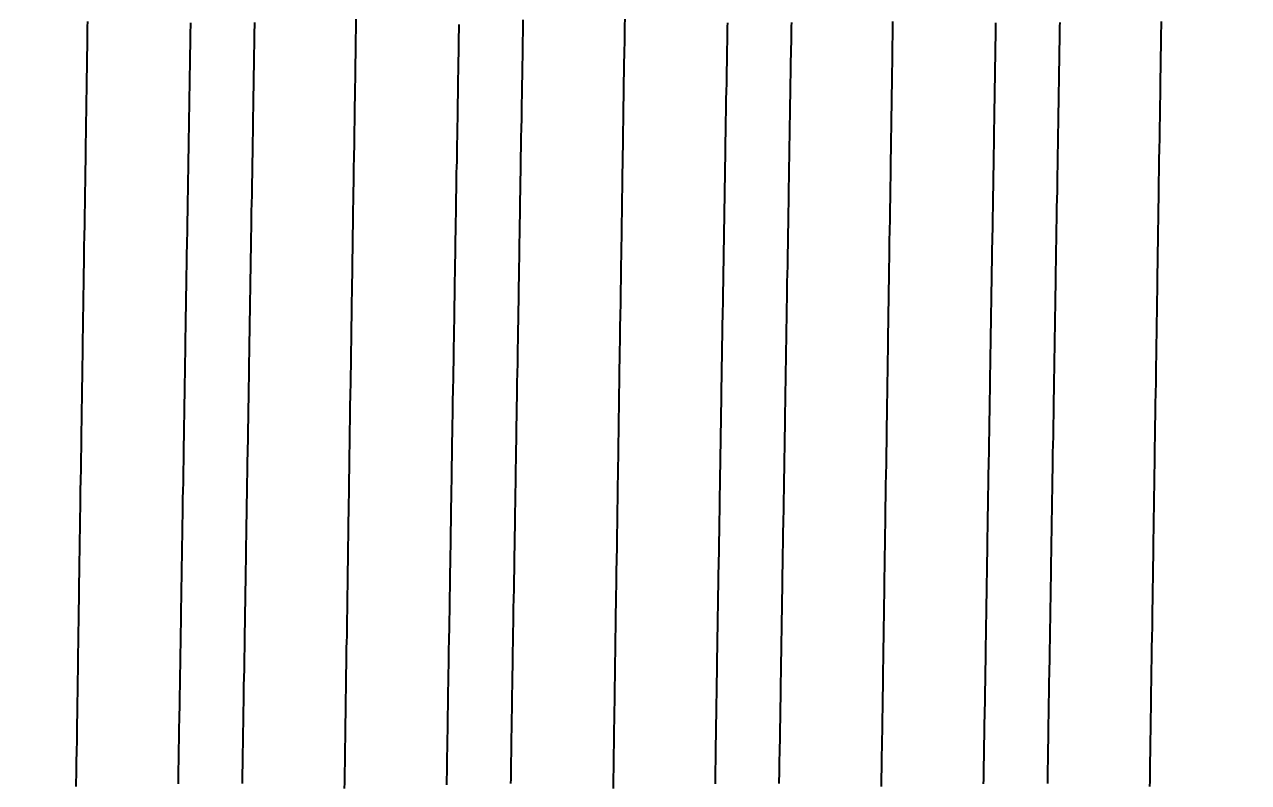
# Model space of a CAD drawing. Header units: millimetres. Extents: x 0 to 3800, y -67 to 2530.
# Drawn here: x 2215.09 to 2222.11, y 1562.64 to 1566.98 of the extents above; entities that cross this region are included whole.
import ezdxf

# ---------------------------------------------------------------- set-up
doc = ezdxf.new("R2010")
doc.units = ezdxf.units.MM
doc.layers.add('내부선 및 부속', color=4, linetype='Continuous')
doc.layers.add('치수선', color=7, linetype='Continuous')
doc.styles.add('____', font='')
doc.styles.get('____').set_extended_font_data('굴림')
doc.dimstyles.new('MSADIM', dxfattribs={"dimtxt": 33, "dimasz": 17, "dimexe": 10, "dimexo": 7.5, "dimgap": 10, "dimtad": 0, "dimtih": 1, "dimtoh": 1, "dimdec": 0, "dimzin": 1, "dimdsep": 46, "dimtxsty": '____', "dimcen": 11.25, "dimadec": 0, "dimazin": 0, "dimtfac": 1, "dimtdec": 0, "dimtix": 1, "dimtmove": 0, "dimatfit": 3, "dimfxl": 1, "dimtolj": 1, "dimtzin": 1, "dimarcsym": 0})

# ---------------------------------------------------------------- blocks, each defined once
blk = doc.blocks.new('*D47')
at = {"layer": '치수선', "color": 0, "linetype": 'Continuous', "lineweight": -2, "transparency": 16777216}
for p, q in [((2249.9547, 1877.9392), (2082.4547, 1877.9392)), ((2092.4547, 1860.9392), (2092.4547, 1705.7554)), ((2092.4547, 1504.9392), (2092.4547, 1660.123)), ((2249.9547, 1487.9392), (2082.4547, 1487.9392))]:
    blk.add_line(p, q, dxfattribs=at)
at = {"layer": '치수선', "color": 0, "linetype": 'Continuous', "transparency": 16777216}
for points in [[(2089.6213, 1860.9392), (2095.288, 1860.9392), (2092.4547, 1877.9392)], [(2089.6213, 1504.9392), (2095.288, 1504.9392), (2092.4547, 1487.9392)]]:
    blk.add_solid(points, dxfattribs=at)
at = {"layer": '치수선', "color": 0, "linetype": 'Continuous', "transparency": 16777216, "insert": (2092.4547, 1682.9392), "char_height": 25, "attachment_point": 5, "style": '____'}
blk.add_mtext('\\A1;390', dxfattribs=at)

msp = doc.modelspace()

# ---------------------------------------------------------------- linework, layer by layer
at = {"layer": '내부선 및 부속', "linetype": 'Continuous', "flags": 128}
for points in [[(2215.3835, 1562.6122), (2215.3835, 1562.6432), (2215.3845, 1562.6742), (2215.3845, 1562.7062), (2215.3855, 1562.7372), (2215.3855, 1562.7682), (2215.3865, 1562.7992), (2215.3865, 1562.8302), (2215.3875, 1562.8612), (2215.3875, 1562.8922), (2215.3875, 1562.9232), (2215.3885, 1562.9552), (2215.3885, 1562.9862), (2215.3895, 1563.0172), (2215.3895, 1563.0482), (2215.3905, 1563.0792), (2215.3905, 1563.1102), (2215.3915, 1563.1412), (2215.3915, 1563.1732), (2215.3925, 1563.2042), (2215.3925, 1563.2352), (2215.3935, 1563.2662), (2215.3935, 1563.2972), (2215.3935, 1563.3282), (2215.3945, 1563.3592), (2215.3945, 1563.3902), (2215.3955, 1563.4222), (2215.3955, 1563.4532), (2215.3965, 1563.4842), (2215.3965, 1563.5152), (2215.3975, 1563.5462), (2215.3975, 1563.5772), (2215.3985, 1563.6082), (2215.3985, 1563.6402), (2215.3995, 1563.6712), (2215.3995, 1563.7022), (2215.4005, 1563.7332), (2215.4005, 1563.7642), (2215.4005, 1563.7952), (2215.4015, 1563.8262), (2215.4015, 1563.8582), (2215.4025, 1563.8892), (2215.4025, 1563.9202), (2215.4035, 1563.9512), (2215.4035, 1563.9822), (2215.4045, 1564.0132), (2215.4045, 1564.0442), (2215.4055, 1564.0752), (2215.4055, 1564.1072), (2215.4065, 1564.1382), (2215.4065, 1564.1692), (2215.4075, 1564.2002), (2215.4075, 1564.2312), (2215.4075, 1564.2622), (2215.4085, 1564.2932), (2215.4085, 1564.3252), (2215.4095, 1564.3562), (2215.4095, 1564.3872), (2215.4105, 1564.4182), (2215.4105, 1564.4492), (2215.4115, 1564.4802), (2215.4115, 1564.5112), (2215.4125, 1564.5422), (2215.4125, 1564.5742), (2215.4135, 1564.6052), (2215.4135, 1564.6362), (2215.4135, 1564.6672), (2215.4145, 1564.6982), (2215.4145, 1564.7292), (2215.4155, 1564.7602), (2215.4155, 1564.7922), (2215.4165, 1564.8232), (2215.4165, 1564.8542), (2215.4175, 1564.8852), (2215.4175, 1564.9162), (2215.4185, 1564.9472), (2215.4185, 1564.9782), (2215.4195, 1565.0092), (2215.4195, 1565.0412), (2215.4205, 1565.0722), (2215.4205, 1565.1032), (2215.4215, 1565.1342), (2215.4215, 1565.1652), (2215.4215, 1565.1962), (2215.4215, 1565.1962), (2215.4225, 1565.2272), (2215.4225, 1565.2592), (2215.4235, 1565.2902), (2215.4235, 1565.3212), (2215.4245, 1565.3522), (2215.4245, 1565.3832), (2215.4255, 1565.4142), (2215.4255, 1565.4452), (2215.4265, 1565.4762), (2215.4265, 1565.5082), (2215.4275, 1565.5392), (2215.4275, 1565.5702), (2215.4285, 1565.6012), (2215.4285, 1565.6322), (2215.4295, 1565.6632), (2215.4295, 1565.6942), (2215.4295, 1565.7262), (2215.4305, 1565.7572), (2215.4305, 1565.7882), (2215.4315, 1565.8192), (2215.4315, 1565.8502), (2215.4325, 1565.8812), (2215.4325, 1565.9122), (2215.4335, 1565.9432), (2215.4335, 1565.9752), (2215.4345, 1566.0062), (2215.4345, 1566.0372), (2215.4355, 1566.0682), (2215.4355, 1566.0992), (2215.4365, 1566.1302), (2215.4365, 1566.1612), (2215.4375, 1566.1932), (2215.4375, 1566.2242), (2215.4375, 1566.2552), (2215.4385, 1566.2862), (2215.4385, 1566.3172), (2215.4395, 1566.3482), (2215.4395, 1566.3792), (2215.4405, 1566.4102), (2215.4405, 1566.4422), (2215.4415, 1566.4732), (2215.4415, 1566.5042), (2215.4425, 1566.5352), (2215.4425, 1566.5662), (2215.4435, 1566.5972), (2215.4435, 1566.6282), (2215.4445, 1566.6602), (2215.4445, 1566.6912), (2215.4455, 1566.7222), (2215.4455, 1566.7532), (2215.4465, 1566.7842), (2215.4465, 1566.8152), (2215.4475, 1566.8462), (2215.4475, 1566.8772), (2215.4475, 1566.9092), (2215.4485, 1566.9402), (2215.4485, 1566.9712), (2215.4495, 1567.0022)], [(2215.9695, 1562.6282), (2215.9695, 1562.6522), (2215.9705, 1562.6762), (2215.9705, 1562.7002), (2215.9705, 1562.7242), (2215.9715, 1562.7472), (2215.9715, 1562.7712), (2215.9725, 1562.7952), (2215.9725, 1562.8192), (2215.9725, 1562.8432), (2215.9735, 1562.8672), (2215.9735, 1562.8912), (2215.9745, 1562.9142), (2215.9745, 1562.9382), (2215.9745, 1562.9622), (2215.9755, 1562.9862), (2215.9755, 1563.0102), (2215.9755, 1563.0342), (2215.9765, 1563.0582), (2215.9765, 1563.0822), (2215.9775, 1563.1052), (2215.9775, 1563.1292), (2215.9775, 1563.1532), (2215.9785, 1563.1772), (2215.9785, 1563.2012), (2215.9795, 1563.2252), (2215.9795, 1563.2492), (2215.9795, 1563.2722), (2215.9805, 1563.2962), (2215.9805, 1563.3202), (2215.9805, 1563.3442), (2215.9815, 1563.3682), (2215.9815, 1563.3922), (2215.9825, 1563.4162), (2215.9825, 1563.4402), (2215.9825, 1563.4632), (2215.9835, 1563.4872), (2215.9835, 1563.5112), (2215.9845, 1563.5352), (2215.9845, 1563.5592), (2215.9845, 1563.5832), (2215.9855, 1563.6072), (2215.9855, 1563.6302), (2215.9855, 1563.6542), (2215.9865, 1563.6782), (2215.9865, 1563.7022), (2215.9875, 1563.7262), (2215.9875, 1563.7502), (2215.9875, 1563.7742), (2215.9885, 1563.7972), (2215.9885, 1563.8212), (2215.9895, 1563.8452), (2215.9895, 1563.8692), (2215.9895, 1563.8932), (2215.9905, 1563.9172), (2215.9905, 1563.9412), (2215.9905, 1563.9652), (2215.9915, 1563.9882), (2215.9915, 1564.0122), (2215.9925, 1564.0362), (2215.9925, 1564.0602), (2215.9925, 1564.0842), (2215.9935, 1564.1082), (2215.9935, 1564.1322), (2215.9945, 1564.1552), (2215.9945, 1564.1792), (2215.9945, 1564.2032), (2215.9955, 1564.2272), (2215.9955, 1564.2512), (2215.9955, 1564.2752), (2215.9965, 1564.2992), (2215.9965, 1564.3232), (2215.9975, 1564.3462), (2215.9975, 1564.3702), (2215.9975, 1564.3942), (2215.9975, 1564.3942), (2215.9985, 1564.4182), (2215.9985, 1564.4422), (2215.9995, 1564.4662), (2215.9995, 1564.4902), (2215.9995, 1564.5132), (2216.0005, 1564.5372), (2216.0005, 1564.5612), (2216.0005, 1564.5852), (2216.0015, 1564.6092), (2216.0015, 1564.6332), (2216.0025, 1564.6572), (2216.0025, 1564.6802), (2216.0025, 1564.7042), (2216.0035, 1564.7282), (2216.0035, 1564.7522), (2216.0045, 1564.7762), (2216.0045, 1564.8002), (2216.0045, 1564.8242), (2216.0055, 1564.8482), (2216.0055, 1564.8712), (2216.0055, 1564.8952), (2216.0065, 1564.9192), (2216.0065, 1564.9432), (2216.0075, 1564.9672), (2216.0075, 1564.9912), (2216.0075, 1565.0152), (2216.0085, 1565.0382), (2216.0085, 1565.0622), (2216.0095, 1565.0862), (2216.0095, 1565.1102), (2216.0095, 1565.1342), (2216.0105, 1565.1582), (2216.0105, 1565.1822), (2216.0105, 1565.2062), (2216.0115, 1565.2292), (2216.0115, 1565.2532), (2216.0125, 1565.2772), (2216.0125, 1565.3012), (2216.0125, 1565.3252), (2216.0135, 1565.3492), (2216.0135, 1565.3732), (2216.0145, 1565.3962), (2216.0145, 1565.4202), (2216.0145, 1565.4442), (2216.0155, 1565.4682), (2216.0155, 1565.4922), (2216.0165, 1565.5162), (2216.0165, 1565.5402), (2216.0165, 1565.5632), (2216.0175, 1565.5872), (2216.0175, 1565.6112), (2216.0175, 1565.6352), (2216.0185, 1565.6592), (2216.0185, 1565.6832), (2216.0195, 1565.7072), (2216.0195, 1565.7312), (2216.0195, 1565.7542), (2216.0205, 1565.7782), (2216.0205, 1565.8022), (2216.0215, 1565.8262), (2216.0215, 1565.8502), (2216.0215, 1565.8742), (2216.0225, 1565.8982), (2216.0225, 1565.9212), (2216.0235, 1565.9452), (2216.0235, 1565.9692), (2216.0235, 1565.9932), (2216.0245, 1566.0172), (2216.0245, 1566.0412), (2216.0255, 1566.0652), (2216.0255, 1566.0892), (2216.0255, 1566.1122), (2216.0265, 1566.1362), (2216.0265, 1566.1602), (2216.0265, 1566.1842), (2216.0275, 1566.2082), (2216.0275, 1566.2322), (2216.0285, 1566.2562), (2216.0285, 1566.2792), (2216.0285, 1566.3032), (2216.0295, 1566.3272), (2216.0295, 1566.3512), (2216.0305, 1566.3752), (2216.0305, 1566.3992), (2216.0305, 1566.4232), (2216.0315, 1566.4462), (2216.0315, 1566.4702), (2216.0325, 1566.4942), (2216.0325, 1566.5182), (2216.0325, 1566.5422), (2216.0335, 1566.5662), (2216.0335, 1566.5902), (2216.0345, 1566.6142), (2216.0345, 1566.6372), (2216.0345, 1566.6612), (2216.0355, 1566.6852), (2216.0355, 1566.7092), (2216.0365, 1566.7332), (2216.0365, 1566.7572), (2216.0365, 1566.7812), (2216.0365, 1566.7812), (2216.0375, 1566.8042), (2216.0375, 1566.8282), (2216.0385, 1566.8522), (2216.0385, 1566.8762), (2216.0385, 1566.9002), (2216.0395, 1566.9242), (2216.0395, 1566.9482), (2216.0405, 1566.9722), (2216.0405, 1566.9952)], [(2216.3365, 1562.6292), (2216.3375, 1562.6532), (2216.3375, 1562.6772), (2216.3375, 1562.7012), (2216.3385, 1562.7252), (2216.3385, 1562.7492), (2216.3395, 1562.7732), (2216.3395, 1562.7962), (2216.3395, 1562.8202), (2216.3405, 1562.8442), (2216.3405, 1562.8682), (2216.3405, 1562.8922), (2216.3415, 1562.9162), (2216.3415, 1562.9402), (2216.3425, 1562.9632), (2216.3425, 1562.9872), (2216.3425, 1563.0112), (2216.3435, 1563.0352), (2216.3435, 1563.0592), (2216.3445, 1563.0832), (2216.3445, 1563.1072), (2216.3445, 1563.1312), (2216.3455, 1563.1542), (2216.3455, 1563.1782), (2216.3455, 1563.2022), (2216.3465, 1563.2262), (2216.3465, 1563.2502), (2216.3475, 1563.2742), (2216.3475, 1563.2982), (2216.3475, 1563.3212), (2216.3485, 1563.3452), (2216.3485, 1563.3692), (2216.3495, 1563.3932), (2216.3495, 1563.4172), (2216.3495, 1563.4412), (2216.3505, 1563.4652), (2216.3505, 1563.4892), (2216.3505, 1563.5122), (2216.3515, 1563.5362), (2216.3515, 1563.5602), (2216.3525, 1563.5842), (2216.3525, 1563.6082), (2216.3525, 1563.6322), (2216.3535, 1563.6562), (2216.3535, 1563.6792), (2216.3535, 1563.7032), (2216.3545, 1563.7272), (2216.3545, 1563.7512), (2216.3555, 1563.7752), (2216.3555, 1563.7992), (2216.3555, 1563.8232), (2216.3565, 1563.8462), (2216.3565, 1563.8702), (2216.3575, 1563.8942), (2216.3575, 1563.9182), (2216.3575, 1563.9422), (2216.3585, 1563.9662), (2216.3585, 1563.9902), (2216.3585, 1564.0142), (2216.3595, 1564.0372), (2216.3595, 1564.0612), (2216.3605, 1564.0852), (2216.3605, 1564.1092), (2216.3605, 1564.1332), (2216.3615, 1564.1572), (2216.3615, 1564.1812), (2216.3625, 1564.2042), (2216.3625, 1564.2282), (2216.3625, 1564.2522), (2216.3635, 1564.2762), (2216.3635, 1564.3002), (2216.3635, 1564.3242), (2216.3645, 1564.3482), (2216.3645, 1564.3722), (2216.3645, 1564.3722), (2216.3655, 1564.3952), (2216.3655, 1564.4192), (2216.3655, 1564.4432), (2216.3665, 1564.4672), (2216.3665, 1564.4912), (2216.3675, 1564.5152), (2216.3675, 1564.5392), (2216.3675, 1564.5622), (2216.3685, 1564.5862), (2216.3685, 1564.6102), (2216.3695, 1564.6342), (2216.3695, 1564.6582), (2216.3695, 1564.6822), (2216.3705, 1564.7062), (2216.3705, 1564.7292), (2216.3705, 1564.7532), (2216.3715, 1564.7772), (2216.3715, 1564.8012), (2216.3725, 1564.8252), (2216.3725, 1564.8492), (2216.3725, 1564.8732), (2216.3735, 1564.8972), (2216.3735, 1564.9202), (2216.3745, 1564.9442), (2216.3745, 1564.9682), (2216.3745, 1564.9922), (2216.3755, 1565.0162), (2216.3755, 1565.0402), (2216.3755, 1565.0642), (2216.3765, 1565.0872), (2216.3765, 1565.1112), (2216.3775, 1565.1352), (2216.3775, 1565.1592), (2216.3775, 1565.1832), (2216.3785, 1565.2072), (2216.3785, 1565.2312), (2216.3795, 1565.2552), (2216.3795, 1565.2782), (2216.3795, 1565.3022), (2216.3805, 1565.3262), (2216.3805, 1565.3502), (2216.3815, 1565.3742), (2216.3815, 1565.3982), (2216.3815, 1565.4222), (2216.3825, 1565.4452), (2216.3825, 1565.4692), (2216.3825, 1565.4932), (2216.3835, 1565.5172), (2216.3835, 1565.5412), (2216.3845, 1565.5652), (2216.3845, 1565.5892), (2216.3845, 1565.6122), (2216.3855, 1565.6362), (2216.3855, 1565.6602), (2216.3865, 1565.6842), (2216.3865, 1565.7082), (2216.3865, 1565.7322), (2216.3875, 1565.7562), (2216.3875, 1565.7802), (2216.3885, 1565.8032), (2216.3885, 1565.8272), (2216.3885, 1565.8512), (2216.3895, 1565.8752), (2216.3895, 1565.8992), (2216.3895, 1565.9232), (2216.3905, 1565.9472), (2216.3905, 1565.9702), (2216.3915, 1565.9942), (2216.3915, 1566.0182), (2216.3915, 1566.0422), (2216.3925, 1566.0662), (2216.3925, 1566.0902), (2216.3935, 1566.1142), (2216.3935, 1566.1382), (2216.3935, 1566.1612), (2216.3945, 1566.1852), (2216.3945, 1566.2092), (2216.3955, 1566.2332), (2216.3955, 1566.2572), (2216.3955, 1566.2812), (2216.3965, 1566.3052), (2216.3965, 1566.3282), (2216.3975, 1566.3522), (2216.3975, 1566.3762), (2216.3975, 1566.4002), (2216.3985, 1566.4242), (2216.3985, 1566.4482), (2216.3985, 1566.4722), (2216.3995, 1566.4952), (2216.3995, 1566.5192), (2216.4005, 1566.5432), (2216.4005, 1566.5672), (2216.4005, 1566.5912), (2216.4015, 1566.6152), (2216.4015, 1566.6392), (2216.4025, 1566.6632), (2216.4025, 1566.6862), (2216.4025, 1566.7102), (2216.4035, 1566.7342), (2216.4035, 1566.7582), (2216.4035, 1566.7582), (2216.4045, 1566.7822), (2216.4045, 1566.8062), (2216.4045, 1566.8302), (2216.4055, 1566.8532), (2216.4055, 1566.8772), (2216.4065, 1566.9012), (2216.4065, 1566.9252), (2216.4065, 1566.9492), (2216.4075, 1566.9732), (2216.4075, 1566.9972)], [(2216.9225, 1562.6012), (2216.9235, 1562.6362), (2216.9235, 1562.6712), (2216.9245, 1562.7062), (2216.9255, 1562.7412), (2216.9255, 1562.7762), (2216.9265, 1562.8112), (2216.9265, 1562.8462), (2216.9275, 1562.8812), (2216.9275, 1562.9162), (2216.9285, 1562.9512), (2216.9285, 1562.9862), (2216.9295, 1563.0212), (2216.9295, 1563.0562), (2216.9305, 1563.0912), (2216.9305, 1563.1272), (2216.9315, 1563.1622), (2216.9315, 1563.1972), (2216.9325, 1563.2322), (2216.9325, 1563.2672), (2216.9335, 1563.3022), (2216.9335, 1563.3372), (2216.9345, 1563.3722), (2216.9345, 1563.4072), (2216.9355, 1563.4422), (2216.9365, 1563.4772), (2216.9365, 1563.5122), (2216.9375, 1563.5472), (2216.9375, 1563.5822), (2216.9385, 1563.6172), (2216.9385, 1563.6522), (2216.9395, 1563.6872), (2216.9395, 1563.7222), (2216.9405, 1563.7572), (2216.9405, 1563.7922), (2216.9415, 1563.8272), (2216.9415, 1563.8622), (2216.9425, 1563.8972), (2216.9425, 1563.9332), (2216.9435, 1563.9682), (2216.9435, 1564.0032), (2216.9445, 1564.0382), (2216.9445, 1564.0382), (2216.9445, 1564.0732), (2216.9455, 1564.1082), (2216.9455, 1564.1432), (2216.9465, 1564.1782), (2216.9475, 1564.2132), (2216.9475, 1564.2482), (2216.9485, 1564.2832), (2216.9485, 1564.3182), (2216.9495, 1564.3532), (2216.9495, 1564.3882), (2216.9505, 1564.4232), (2216.9505, 1564.4582), (2216.9515, 1564.4932), (2216.9515, 1564.5282), (2216.9525, 1564.5632), (2216.9525, 1564.5982), (2216.9535, 1564.6332), (2216.9535, 1564.6682), (2216.9545, 1564.7032), (2216.9545, 1564.7392), (2216.9555, 1564.7742), (2216.9555, 1564.8092), (2216.9565, 1564.8442), (2216.9565, 1564.8792), (2216.9575, 1564.9142), (2216.9585, 1564.9492), (2216.9585, 1564.9842), (2216.9595, 1565.0192), (2216.9595, 1565.0542), (2216.9605, 1565.0892), (2216.9605, 1565.1242), (2216.9615, 1565.1592), (2216.9615, 1565.1942), (2216.9625, 1565.2292), (2216.9625, 1565.2642), (2216.9635, 1565.2992), (2216.9635, 1565.3342), (2216.9645, 1565.3692), (2216.9645, 1565.4042), (2216.9655, 1565.4392), (2216.9655, 1565.4742), (2216.9665, 1565.5092), (2216.9675, 1565.5452), (2216.9675, 1565.5802), (2216.9685, 1565.6152), (2216.9685, 1565.6502), (2216.9695, 1565.6852), (2216.9695, 1565.7202), (2216.9705, 1565.7552), (2216.9705, 1565.7902), (2216.9715, 1565.8252), (2216.9715, 1565.8602), (2216.9725, 1565.8952), (2216.9725, 1565.9302), (2216.9735, 1565.9652), (2216.9735, 1566.0002), (2216.9745, 1566.0352), (2216.9755, 1566.0702), (2216.9755, 1566.1052), (2216.9765, 1566.1402), (2216.9765, 1566.1752), (2216.9775, 1566.2102), (2216.9775, 1566.2452), (2216.9785, 1566.2802), (2216.9785, 1566.3152), (2216.9795, 1566.3512), (2216.9795, 1566.3862), (2216.9805, 1566.4212), (2216.9805, 1566.4562), (2216.9815, 1566.4912), (2216.9815, 1566.5262), (2216.9825, 1566.5612), (2216.9835, 1566.5962), (2216.9835, 1566.6312), (2216.9845, 1566.6662), (2216.9845, 1566.7012), (2216.9855, 1566.7362), (2216.9855, 1566.7712), (2216.9865, 1566.8062), (2216.9865, 1566.8412), (2216.9875, 1566.8762), (2216.9875, 1566.9112), (2216.9885, 1566.9462), (2216.9885, 1566.9812), (2216.9895, 1567.0162)], [(2217.5095, 1562.6222), (2217.5095, 1562.6562), (2217.5105, 1562.6902), (2217.5105, 1562.7242), (2217.5115, 1562.7582), (2217.5115, 1562.7922), (2217.5125, 1562.8262), (2217.5135, 1562.8602), (2217.5135, 1562.8942), (2217.5145, 1562.9282), (2217.5145, 1562.9622), (2217.5155, 1562.9972), (2217.5155, 1563.0312), (2217.5165, 1563.0652), (2217.5165, 1563.0992), (2217.5175, 1563.1332), (2217.5175, 1563.1672), (2217.5185, 1563.2012), (2217.5195, 1563.2352), (2217.5195, 1563.2692), (2217.5205, 1563.3032), (2217.5205, 1563.3372), (2217.5215, 1563.3722), (2217.5215, 1563.4062), (2217.5225, 1563.4402), (2217.5225, 1563.4742), (2217.5235, 1563.5082), (2217.5235, 1563.5422), (2217.5245, 1563.5762), (2217.5255, 1563.6102), (2217.5255, 1563.6442), (2217.5265, 1563.6782), (2217.5265, 1563.7122), (2217.5275, 1563.7472), (2217.5275, 1563.7812), (2217.5285, 1563.8152), (2217.5285, 1563.8492), (2217.5295, 1563.8832), (2217.5295, 1563.9172), (2217.5305, 1563.9512), (2217.5315, 1563.9852), (2217.5315, 1564.0192), (2217.5325, 1564.0532), (2217.5325, 1564.0882), (2217.5335, 1564.1222), (2217.5335, 1564.1562), (2217.5345, 1564.1902), (2217.5345, 1564.2242), (2217.5355, 1564.2582), (2217.5365, 1564.2922), (2217.5365, 1564.3262), (2217.5375, 1564.3602), (2217.5375, 1564.3942), (2217.5385, 1564.4282), (2217.5385, 1564.4632), (2217.5395, 1564.4972), (2217.5395, 1564.5312), (2217.5405, 1564.5652), (2217.5405, 1564.5992), (2217.5415, 1564.6332), (2217.5425, 1564.6672), (2217.5425, 1564.7012), (2217.5435, 1564.7352), (2217.5435, 1564.7352), (2217.5435, 1564.7692), (2217.5445, 1564.8032), (2217.5445, 1564.8382), (2217.5455, 1564.8722), (2217.5455, 1564.9062), (2217.5465, 1564.9402), (2217.5475, 1564.9742), (2217.5475, 1565.0082), (2217.5485, 1565.0422), (2217.5485, 1565.0762), (2217.5495, 1565.1102), (2217.5495, 1565.1442), (2217.5505, 1565.1792), (2217.5505, 1565.2132), (2217.5515, 1565.2472), (2217.5525, 1565.2812), (2217.5525, 1565.3152), (2217.5535, 1565.3492), (2217.5535, 1565.3832), (2217.5545, 1565.4172), (2217.5545, 1565.4512), (2217.5555, 1565.4852), (2217.5555, 1565.5192), (2217.5565, 1565.5542), (2217.5575, 1565.5882), (2217.5575, 1565.6222), (2217.5585, 1565.6562), (2217.5585, 1565.6902), (2217.5595, 1565.7242), (2217.5595, 1565.7582), (2217.5605, 1565.7922), (2217.5605, 1565.8262), (2217.5615, 1565.8602), (2217.5625, 1565.8942), (2217.5625, 1565.9292), (2217.5635, 1565.9632), (2217.5635, 1565.9972), (2217.5645, 1566.0312), (2217.5645, 1566.0652), (2217.5655, 1566.0992), (2217.5655, 1566.1332), (2217.5665, 1566.1672), (2217.5675, 1566.2012), (2217.5675, 1566.2352), (2217.5685, 1566.2692), (2217.5685, 1566.3042), (2217.5695, 1566.3382), (2217.5695, 1566.3722), (2217.5705, 1566.4062), (2217.5715, 1566.4402), (2217.5715, 1566.4742), (2217.5725, 1566.5082), (2217.5725, 1566.5422), (2217.5735, 1566.5762), (2217.5735, 1566.6102), (2217.5745, 1566.6452), (2217.5745, 1566.6792), (2217.5755, 1566.7132), (2217.5765, 1566.7472), (2217.5765, 1566.7812), (2217.5775, 1566.8152), (2217.5775, 1566.8492), (2217.5785, 1566.8832), (2217.5785, 1566.9172), (2217.5795, 1566.9512), (2217.5805, 1566.9852)], [(2217.8765, 1562.6292), (2217.8775, 1562.6572), (2217.8775, 1562.6842), (2217.8775, 1562.7122), (2217.8785, 1562.7392), (2217.8785, 1562.7672), (2217.8795, 1562.7952), (2217.8795, 1562.8222), (2217.8805, 1562.8502), (2217.8805, 1562.8772), (2217.8805, 1562.9052), (2217.8815, 1562.9322), (2217.8815, 1562.9602), (2217.8825, 1562.9872), (2217.8825, 1563.0152), (2217.8835, 1563.0432), (2217.8835, 1563.0702), (2217.8845, 1563.0982), (2217.8845, 1563.1252), (2217.8845, 1563.1532), (2217.8855, 1563.1802), (2217.8855, 1563.2082), (2217.8865, 1563.2352), (2217.8865, 1563.2632), (2217.8875, 1563.2912), (2217.8875, 1563.3182), (2217.8885, 1563.3462), (2217.8885, 1563.3732), (2217.8885, 1563.4012), (2217.8895, 1563.4282), (2217.8895, 1563.4562), (2217.8905, 1563.4832), (2217.8905, 1563.5112), (2217.8915, 1563.5392), (2217.8915, 1563.5662), (2217.8925, 1563.5942), (2217.8925, 1563.6212), (2217.8925, 1563.6492), (2217.8935, 1563.6762), (2217.8935, 1563.7042), (2217.8945, 1563.7312), (2217.8945, 1563.7592), (2217.8955, 1563.7872), (2217.8955, 1563.8142), (2217.8965, 1563.8422), (2217.8965, 1563.8692), (2217.8965, 1563.8972), (2217.8975, 1563.9242), (2217.8975, 1563.9522), (2217.8985, 1563.9792), (2217.8985, 1564.0072), (2217.8995, 1564.0352), (2217.8995, 1564.0622), (2217.9005, 1564.0902), (2217.9005, 1564.1172), (2217.9005, 1564.1452), (2217.9015, 1564.1722), (2217.9015, 1564.2002), (2217.9015, 1564.2002), (2217.9025, 1564.2272), (2217.9025, 1564.2552), (2217.9035, 1564.2832), (2217.9035, 1564.3102), (2217.9045, 1564.3382), (2217.9045, 1564.3652), (2217.9045, 1564.3932), (2217.9055, 1564.4202), (2217.9055, 1564.4482), (2217.9065, 1564.4752), (2217.9065, 1564.5032), (2217.9075, 1564.5312), (2217.9075, 1564.5582), (2217.9085, 1564.5862), (2217.9085, 1564.6132), (2217.9085, 1564.6412), (2217.9095, 1564.6682), (2217.9095, 1564.6962), (2217.9105, 1564.7232), (2217.9105, 1564.7512), (2217.9115, 1564.7792), (2217.9115, 1564.8062), (2217.9125, 1564.8342), (2217.9125, 1564.8612), (2217.9125, 1564.8892), (2217.9135, 1564.9162), (2217.9135, 1564.9442), (2217.9145, 1564.9712), (2217.9145, 1564.9992), (2217.9155, 1565.0272), (2217.9155, 1565.0542), (2217.9165, 1565.0822), (2217.9165, 1565.1092), (2217.9165, 1565.1372), (2217.9175, 1565.1642), (2217.9175, 1565.1922), (2217.9185, 1565.2192), (2217.9185, 1565.2472), (2217.9195, 1565.2752), (2217.9195, 1565.3022), (2217.9205, 1565.3302), (2217.9205, 1565.3572), (2217.9215, 1565.3852), (2217.9215, 1565.4122), (2217.9215, 1565.4402), (2217.9225, 1565.4672), (2217.9225, 1565.4952), (2217.9235, 1565.5232), (2217.9235, 1565.5502), (2217.9245, 1565.5782), (2217.9245, 1565.6052), (2217.9255, 1565.6332), (2217.9255, 1565.6602), (2217.9255, 1565.6882), (2217.9265, 1565.7152), (2217.9265, 1565.7432), (2217.9275, 1565.7712), (2217.9275, 1565.7982), (2217.9285, 1565.8262), (2217.9285, 1565.8532), (2217.9295, 1565.8812), (2217.9295, 1565.9082), (2217.9305, 1565.9362), (2217.9305, 1565.9632), (2217.9305, 1565.9912), (2217.9315, 1566.0192), (2217.9315, 1566.0462), (2217.9325, 1566.0742), (2217.9325, 1566.1012), (2217.9335, 1566.1292), (2217.9335, 1566.1562), (2217.9345, 1566.1842), (2217.9345, 1566.2112), (2217.9345, 1566.2392), (2217.9355, 1566.2672), (2217.9355, 1566.2942), (2217.9365, 1566.3222), (2217.9365, 1566.3492), (2217.9375, 1566.3772), (2217.9375, 1566.4042), (2217.9385, 1566.4322), (2217.9385, 1566.4592), (2217.9395, 1566.4872), (2217.9395, 1566.5152), (2217.9395, 1566.5422), (2217.9405, 1566.5702), (2217.9405, 1566.5972), (2217.9415, 1566.6252), (2217.9415, 1566.6522), (2217.9425, 1566.6802), (2217.9425, 1566.7072), (2217.9435, 1566.7352), (2217.9435, 1566.7632), (2217.9445, 1566.7902), (2217.9445, 1566.8182), (2217.9455, 1566.8452), (2217.9455, 1566.8732), (2217.9455, 1566.9002), (2217.9465, 1566.9282), (2217.9465, 1566.9552), (2217.9465, 1566.9552), (2217.9475, 1566.9832), (2217.9475, 1567.0112)], [(2218.5295, 1567.0162), (2218.5285, 1566.9812), (2218.5285, 1566.9462), (2218.5275, 1566.9112), (2218.5275, 1566.8762), (2218.5265, 1566.8412), (2218.5265, 1566.8062), (2218.5255, 1566.7712), (2218.5245, 1566.7362), (2218.5245, 1566.7012), (2218.5235, 1566.6662), (2218.5235, 1566.6312), (2218.5225, 1566.5962), (2218.5225, 1566.5612), (2218.5215, 1566.5262), (2218.5215, 1566.4912), (2218.5205, 1566.4562), (2218.5205, 1566.4212), (2218.5195, 1566.3862), (2218.5195, 1566.3512), (2218.5185, 1566.3152), (2218.5185, 1566.2802), (2218.5175, 1566.2452), (2218.5165, 1566.2102), (2218.5165, 1566.1752), (2218.5155, 1566.1402), (2218.5155, 1566.1052), (2218.5145, 1566.0702), (2218.5145, 1566.0352), (2218.5135, 1566.0002), (2218.5135, 1565.9652), (2218.5125, 1565.9302), (2218.5125, 1565.8952), (2218.5115, 1565.8602), (2218.5115, 1565.8252), (2218.5105, 1565.7902), (2218.5105, 1565.7552), (2218.5095, 1565.7202), (2218.5085, 1565.6852), (2218.5085, 1565.6502), (2218.5075, 1565.6152), (2218.5075, 1565.5802), (2218.5065, 1565.5452), (2218.5065, 1565.5092), (2218.5055, 1565.4742), (2218.5055, 1565.4392), (2218.5045, 1565.4042), (2218.5045, 1565.3692), (2218.5035, 1565.3342), (2218.5035, 1565.2992), (2218.5025, 1565.2642), (2218.5025, 1565.2292), (2218.5015, 1565.1942), (2218.5015, 1565.1592), (2218.5005, 1565.1242), (2218.4995, 1565.0892), (2218.4995, 1565.0542), (2218.4985, 1565.0192), (2218.4985, 1564.9842), (2218.4975, 1564.9492), (2218.4975, 1564.9142), (2218.4965, 1564.8792), (2218.4965, 1564.8442), (2218.4955, 1564.8092), (2218.4955, 1564.7742), (2218.4945, 1564.7392), (2218.4945, 1564.7032), (2218.4935, 1564.6682), (2218.4935, 1564.6332), (2218.4925, 1564.5982), (2218.4925, 1564.5632), (2218.4915, 1564.5282), (2218.4915, 1564.4932), (2218.4905, 1564.4582), (2218.4895, 1564.4232), (2218.4895, 1564.3882), (2218.4885, 1564.3532), (2218.4885, 1564.3182), (2218.4875, 1564.2832), (2218.4875, 1564.2482), (2218.4865, 1564.2132), (2218.4865, 1564.1782), (2218.4855, 1564.1432), (2218.4855, 1564.1432), (2218.4855, 1564.1082), (2218.4845, 1564.0732), (2218.4845, 1564.0382), (2218.4835, 1564.0032), (2218.4835, 1563.9682), (2218.4825, 1563.9332), (2218.4825, 1563.8972), (2218.4815, 1563.8622), (2218.4815, 1563.8272), (2218.4805, 1563.7922), (2218.4805, 1563.7572), (2218.4795, 1563.7222), (2218.4785, 1563.6872), (2218.4785, 1563.6522), (2218.4775, 1563.6172), (2218.4775, 1563.5822), (2218.4765, 1563.5472), (2218.4765, 1563.5122), (2218.4755, 1563.4772), (2218.4755, 1563.4422), (2218.4745, 1563.4072), (2218.4745, 1563.3722), (2218.4735, 1563.3372), (2218.4735, 1563.3022), (2218.4725, 1563.2672), (2218.4725, 1563.2322), (2218.4715, 1563.1972), (2218.4715, 1563.1622), (2218.4705, 1563.1272), (2218.4705, 1563.0912), (2218.4695, 1563.0562), (2218.4695, 1563.0212), (2218.4685, 1562.9862), (2218.4675, 1562.9512), (2218.4675, 1562.9162), (2218.4665, 1562.8812), (2218.4665, 1562.8462), (2218.4655, 1562.8112), (2218.4655, 1562.7762), (2218.4645, 1562.7412), (2218.4645, 1562.7062), (2218.4635, 1562.6712), (2218.4635, 1562.6362), (2218.4625, 1562.6012)], [(2219.0495, 1562.6282), (2219.0495, 1562.6522), (2219.0495, 1562.6762), (2219.0505, 1562.7002), (2219.0505, 1562.7242), (2219.0515, 1562.7472), (2219.0515, 1562.7712), (2219.0515, 1562.7952), (2219.0525, 1562.8192), (2219.0525, 1562.8432), (2219.0525, 1562.8672), (2219.0535, 1562.8912), (2219.0535, 1562.9152), (2219.0545, 1562.9382), (2219.0545, 1562.9622), (2219.0545, 1562.9862), (2219.0555, 1563.0102), (2219.0555, 1563.0342), (2219.0555, 1563.0582), (2219.0565, 1563.0822), (2219.0565, 1563.1052), (2219.0575, 1563.1292), (2219.0575, 1563.1532), (2219.0575, 1563.1772), (2219.0585, 1563.2012), (2219.0585, 1563.2252), (2219.0595, 1563.2492), (2219.0595, 1563.2722), (2219.0595, 1563.2962), (2219.0605, 1563.3202), (2219.0605, 1563.3442), (2219.0605, 1563.3682), (2219.0615, 1563.3922), (2219.0615, 1563.4162), (2219.0625, 1563.4402), (2219.0625, 1563.4632), (2219.0625, 1563.4872), (2219.0635, 1563.5112), (2219.0635, 1563.5352), (2219.0645, 1563.5592), (2219.0645, 1563.5832), (2219.0645, 1563.6072), (2219.0655, 1563.6302), (2219.0655, 1563.6542), (2219.0655, 1563.6782), (2219.0665, 1563.7022), (2219.0665, 1563.7262), (2219.0675, 1563.7502), (2219.0675, 1563.7742), (2219.0675, 1563.7982), (2219.0685, 1563.8212), (2219.0685, 1563.8452), (2219.0695, 1563.8692), (2219.0695, 1563.8932), (2219.0695, 1563.9172), (2219.0705, 1563.9412), (2219.0705, 1563.9652), (2219.0705, 1563.9882), (2219.0715, 1564.0122), (2219.0715, 1564.0362), (2219.0725, 1564.0602), (2219.0725, 1564.0842), (2219.0725, 1564.1082), (2219.0735, 1564.1322), (2219.0735, 1564.1552), (2219.0745, 1564.1792), (2219.0745, 1564.2032), (2219.0745, 1564.2272), (2219.0755, 1564.2512), (2219.0755, 1564.2752), (2219.0755, 1564.2992), (2219.0765, 1564.3232), (2219.0765, 1564.3462), (2219.0775, 1564.3702), (2219.0775, 1564.3942), (2219.0775, 1564.3942), (2219.0775, 1564.4182), (2219.0785, 1564.4422), (2219.0785, 1564.4662), (2219.0795, 1564.4902), (2219.0795, 1564.5132), (2219.0795, 1564.5372), (2219.0805, 1564.5612), (2219.0805, 1564.5852), (2219.0805, 1564.6092), (2219.0815, 1564.6332), (2219.0815, 1564.6572), (2219.0825, 1564.6812), (2219.0825, 1564.7042), (2219.0825, 1564.7282), (2219.0835, 1564.7522), (2219.0835, 1564.7762), (2219.0845, 1564.8002), (2219.0845, 1564.8242), (2219.0845, 1564.8482), (2219.0855, 1564.8712), (2219.0855, 1564.8952), (2219.0855, 1564.9192), (2219.0865, 1564.9432), (2219.0865, 1564.9672), (2219.0875, 1564.9912), (2219.0875, 1565.0152), (2219.0875, 1565.0382), (2219.0885, 1565.0622), (2219.0885, 1565.0862), (2219.0895, 1565.1102), (2219.0895, 1565.1342), (2219.0895, 1565.1582), (2219.0905, 1565.1822), (2219.0905, 1565.2062), (2219.0915, 1565.2292), (2219.0915, 1565.2532), (2219.0915, 1565.2772), (2219.0925, 1565.3012), (2219.0925, 1565.3252), (2219.0925, 1565.3492), (2219.0935, 1565.3732), (2219.0935, 1565.3962), (2219.0945, 1565.4202), (2219.0945, 1565.4442), (2219.0945, 1565.4682), (2219.0955, 1565.4922), (2219.0955, 1565.5162), (2219.0965, 1565.5402), (2219.0965, 1565.5642), (2219.0965, 1565.5872), (2219.0975, 1565.6112), (2219.0975, 1565.6352), (2219.0985, 1565.6592), (2219.0985, 1565.6832), (2219.0985, 1565.7072), (2219.0995, 1565.7312), (2219.0995, 1565.7542), (2219.0995, 1565.7782), (2219.1005, 1565.8022), (2219.1005, 1565.8262), (2219.1015, 1565.8502), (2219.1015, 1565.8742), (2219.1015, 1565.8982), (2219.1025, 1565.9212), (2219.1025, 1565.9452), (2219.1035, 1565.9692), (2219.1035, 1565.9932), (2219.1035, 1566.0172), (2219.1045, 1566.0412), (2219.1045, 1566.0652), (2219.1055, 1566.0892), (2219.1055, 1566.1122), (2219.1055, 1566.1362), (2219.1065, 1566.1602), (2219.1065, 1566.1842), (2219.1075, 1566.2082), (2219.1075, 1566.2322), (2219.1075, 1566.2562), (2219.1085, 1566.2792), (2219.1085, 1566.3032), (2219.1085, 1566.3272), (2219.1095, 1566.3512), (2219.1095, 1566.3752), (2219.1105, 1566.3992), (2219.1105, 1566.4232), (2219.1105, 1566.4472), (2219.1115, 1566.4702), (2219.1115, 1566.4942), (2219.1125, 1566.5182), (2219.1125, 1566.5422), (2219.1125, 1566.5662), (2219.1135, 1566.5902), (2219.1135, 1566.6142), (2219.1145, 1566.6372), (2219.1145, 1566.6612), (2219.1145, 1566.6852), (2219.1155, 1566.7092), (2219.1155, 1566.7332), (2219.1165, 1566.7572), (2219.1165, 1566.7812), (2219.1165, 1566.7812), (2219.1165, 1566.8042), (2219.1175, 1566.8282), (2219.1175, 1566.8522), (2219.1185, 1566.8762), (2219.1185, 1566.9002), (2219.1185, 1566.9242), (2219.1195, 1566.9482), (2219.1195, 1566.9722), (2219.1205, 1566.9952)], [(2219.4165, 1562.6292), (2219.4165, 1562.6532), (2219.4175, 1562.6772), (2219.4175, 1562.7012), (2219.4175, 1562.7252), (2219.4185, 1562.7492), (2219.4185, 1562.7732), (2219.4195, 1562.7962), (2219.4195, 1562.8202), (2219.4195, 1562.8442), (2219.4205, 1562.8682), (2219.4205, 1562.8922), (2219.4205, 1562.9162), (2219.4215, 1562.9402), (2219.4215, 1562.9632), (2219.4225, 1562.9872), (2219.4225, 1563.0112), (2219.4225, 1563.0352), (2219.4235, 1563.0592), (2219.4235, 1563.0832), (2219.4245, 1563.1072), (2219.4245, 1563.1312), (2219.4245, 1563.1542), (2219.4255, 1563.1782), (2219.4255, 1563.2022), (2219.4255, 1563.2262), (2219.4265, 1563.2502), (2219.4265, 1563.2742), (2219.4275, 1563.2982), (2219.4275, 1563.3212), (2219.4275, 1563.3452), (2219.4285, 1563.3692), (2219.4285, 1563.3932), (2219.4295, 1563.4172), (2219.4295, 1563.4412), (2219.4295, 1563.4652), (2219.4305, 1563.4892), (2219.4305, 1563.5122), (2219.4305, 1563.5362), (2219.4315, 1563.5602), (2219.4315, 1563.5842), (2219.4325, 1563.6082), (2219.4325, 1563.6322), (2219.4325, 1563.6562), (2219.4335, 1563.6792), (2219.4335, 1563.7032), (2219.4345, 1563.7272), (2219.4345, 1563.7512), (2219.4345, 1563.7752), (2219.4355, 1563.7992), (2219.4355, 1563.8232), (2219.4355, 1563.8462), (2219.4365, 1563.8702), (2219.4365, 1563.8942), (2219.4375, 1563.9182), (2219.4375, 1563.9422), (2219.4375, 1563.9662), (2219.4385, 1563.9902), (2219.4385, 1564.0142), (2219.4395, 1564.0372), (2219.4395, 1564.0612), (2219.4395, 1564.0852), (2219.4405, 1564.1092), (2219.4405, 1564.1332), (2219.4405, 1564.1572), (2219.4415, 1564.1812), (2219.4415, 1564.2042), (2219.4425, 1564.2282), (2219.4425, 1564.2522), (2219.4425, 1564.2762), (2219.4435, 1564.3002), (2219.4435, 1564.3242), (2219.4445, 1564.3482), (2219.4445, 1564.3722), (2219.4445, 1564.3722), (2219.4445, 1564.3952), (2219.4455, 1564.4192), (2219.4455, 1564.4432), (2219.4455, 1564.4672), (2219.4465, 1564.4912), (2219.4465, 1564.5152), (2219.4475, 1564.5392), (2219.4475, 1564.5622), (2219.4475, 1564.5862), (2219.4485, 1564.6102), (2219.4485, 1564.6342), (2219.4495, 1564.6582), (2219.4495, 1564.6822), (2219.4495, 1564.7062), (2219.4505, 1564.7292), (2219.4505, 1564.7532), (2219.4505, 1564.7772), (2219.4515, 1564.8012), (2219.4515, 1564.8252), (2219.4525, 1564.8492), (2219.4525, 1564.8732), (2219.4525, 1564.8972), (2219.4535, 1564.9202), (2219.4535, 1564.9442), (2219.4545, 1564.9682), (2219.4545, 1564.9922), (2219.4545, 1565.0162), (2219.4555, 1565.0402), (2219.4555, 1565.0642), (2219.4555, 1565.0872), (2219.4565, 1565.1112), (2219.4565, 1565.1352), (2219.4575, 1565.1592), (2219.4575, 1565.1832), (2219.4575, 1565.2072), (2219.4585, 1565.2312), (2219.4585, 1565.2552), (2219.4595, 1565.2782), (2219.4595, 1565.3022), (2219.4595, 1565.3262), (2219.4605, 1565.3502), (2219.4605, 1565.3742), (2219.4615, 1565.3982), (2219.4615, 1565.4222), (2219.4615, 1565.4452), (2219.4625, 1565.4692), (2219.4625, 1565.4932), (2219.4625, 1565.5172), (2219.4635, 1565.5412), (2219.4635, 1565.5652), (2219.4645, 1565.5892), (2219.4645, 1565.6122), (2219.4645, 1565.6362), (2219.4655, 1565.6602), (2219.4655, 1565.6842), (2219.4665, 1565.7082), (2219.4665, 1565.7322), (2219.4665, 1565.7562), (2219.4675, 1565.7802), (2219.4675, 1565.8032), (2219.4685, 1565.8272), (2219.4685, 1565.8512), (2219.4685, 1565.8752), (2219.4695, 1565.8992), (2219.4695, 1565.9232), (2219.4705, 1565.9472), (2219.4705, 1565.9702), (2219.4705, 1565.9942), (2219.4715, 1566.0182), (2219.4715, 1566.0422), (2219.4715, 1566.0662), (2219.4725, 1566.0902), (2219.4725, 1566.1142), (2219.4735, 1566.1382), (2219.4735, 1566.1612), (2219.4735, 1566.1852), (2219.4745, 1566.2092), (2219.4745, 1566.2332), (2219.4755, 1566.2572), (2219.4755, 1566.2812), (2219.4755, 1566.3052), (2219.4765, 1566.3282), (2219.4765, 1566.3522), (2219.4775, 1566.3762), (2219.4775, 1566.4002), (2219.4775, 1566.4242), (2219.4785, 1566.4482), (2219.4785, 1566.4722), (2219.4795, 1566.4952), (2219.4795, 1566.5192), (2219.4795, 1566.5432), (2219.4805, 1566.5672), (2219.4805, 1566.5912), (2219.4815, 1566.6152), (2219.4815, 1566.6392), (2219.4815, 1566.6632), (2219.4825, 1566.6862), (2219.4825, 1566.7102), (2219.4825, 1566.7342), (2219.4835, 1566.7582), (2219.4835, 1566.7582), (2219.4835, 1566.7822), (2219.4845, 1566.8062), (2219.4845, 1566.8302), (2219.4845, 1566.8532), (2219.4855, 1566.8772), (2219.4855, 1566.9012), (2219.4865, 1566.9252), (2219.4865, 1566.9492), (2219.4865, 1566.9732), (2219.4875, 1566.9972)], [(2220.0025, 1562.6122), (2220.0035, 1562.6432), (2220.0035, 1562.6742), (2220.0045, 1562.7062), (2220.0045, 1562.7372), (2220.0055, 1562.7682), (2220.0055, 1562.7992), (2220.0065, 1562.8302), (2220.0065, 1562.8612), (2220.0065, 1562.8922), (2220.0075, 1562.9232), (2220.0075, 1562.9552), (2220.0085, 1562.9862), (2220.0085, 1563.0172), (2220.0095, 1563.0482), (2220.0095, 1563.0792), (2220.0105, 1563.1102), (2220.0105, 1563.1412), (2220.0115, 1563.1732), (2220.0115, 1563.2042), (2220.0125, 1563.2352), (2220.0125, 1563.2662), (2220.0125, 1563.2972), (2220.0135, 1563.3282), (2220.0135, 1563.3592), (2220.0145, 1563.3902), (2220.0145, 1563.4222), (2220.0155, 1563.4532), (2220.0155, 1563.4842), (2220.0165, 1563.5152), (2220.0165, 1563.5462), (2220.0175, 1563.5772), (2220.0175, 1563.6082), (2220.0185, 1563.6402), (2220.0185, 1563.6712), (2220.0195, 1563.7022), (2220.0195, 1563.7332), (2220.0195, 1563.7642), (2220.0205, 1563.7952), (2220.0205, 1563.8262), (2220.0215, 1563.8582), (2220.0215, 1563.8892), (2220.0225, 1563.9202), (2220.0225, 1563.9512), (2220.0235, 1563.9822), (2220.0235, 1564.0132), (2220.0245, 1564.0442), (2220.0245, 1564.0752), (2220.0255, 1564.1072), (2220.0255, 1564.1382), (2220.0265, 1564.1692), (2220.0265, 1564.2002), (2220.0265, 1564.2312), (2220.0275, 1564.2622), (2220.0275, 1564.2932), (2220.0285, 1564.3252), (2220.0285, 1564.3562), (2220.0295, 1564.3872), (2220.0295, 1564.4182), (2220.0305, 1564.4492), (2220.0305, 1564.4802), (2220.0315, 1564.5112), (2220.0315, 1564.5422), (2220.0325, 1564.5742), (2220.0325, 1564.6052), (2220.0335, 1564.6362), (2220.0335, 1564.6672), (2220.0335, 1564.6982), (2220.0345, 1564.7292), (2220.0345, 1564.7602), (2220.0355, 1564.7922), (2220.0355, 1564.8232), (2220.0365, 1564.8542), (2220.0365, 1564.8852), (2220.0375, 1564.9162), (2220.0375, 1564.9472), (2220.0385, 1564.9782), (2220.0385, 1565.0092), (2220.0395, 1565.0412), (2220.0395, 1565.0722), (2220.0405, 1565.1032), (2220.0405, 1565.1342), (2220.0405, 1565.1652), (2220.0415, 1565.1962), (2220.0415, 1565.1962), (2220.0415, 1565.2272), (2220.0425, 1565.2592), (2220.0425, 1565.2902), (2220.0435, 1565.3212), (2220.0435, 1565.3522), (2220.0445, 1565.3832), (2220.0445, 1565.4142), (2220.0455, 1565.4452), (2220.0455, 1565.4762), (2220.0465, 1565.5082), (2220.0465, 1565.5392), (2220.0475, 1565.5702), (2220.0475, 1565.6012), (2220.0485, 1565.6322), (2220.0485, 1565.6632), (2220.0485, 1565.6942), (2220.0495, 1565.7262), (2220.0495, 1565.7572), (2220.0505, 1565.7882), (2220.0505, 1565.8192), (2220.0515, 1565.8502), (2220.0515, 1565.8812), (2220.0525, 1565.9122), (2220.0525, 1565.9432), (2220.0535, 1565.9752), (2220.0535, 1566.0062), (2220.0545, 1566.0372), (2220.0545, 1566.0682), (2220.0555, 1566.0992), (2220.0555, 1566.1302), (2220.0565, 1566.1612), (2220.0565, 1566.1932), (2220.0565, 1566.2242), (2220.0575, 1566.2552), (2220.0575, 1566.2862), (2220.0585, 1566.3172), (2220.0585, 1566.3482), (2220.0595, 1566.3792), (2220.0595, 1566.4102), (2220.0605, 1566.4422), (2220.0605, 1566.4732), (2220.0615, 1566.5042), (2220.0615, 1566.5352), (2220.0625, 1566.5662), (2220.0625, 1566.5972), (2220.0635, 1566.6282), (2220.0635, 1566.6602), (2220.0645, 1566.6912), (2220.0645, 1566.7222), (2220.0655, 1566.7532), (2220.0655, 1566.7842), (2220.0665, 1566.8152), (2220.0665, 1566.8462), (2220.0665, 1566.8772), (2220.0675, 1566.9092), (2220.0675, 1566.9402), (2220.0685, 1566.9712), (2220.0685, 1567.0022)], [(2220.5885, 1562.6282), (2220.5895, 1562.6522), (2220.5895, 1562.6762), (2220.5905, 1562.7002), (2220.5905, 1562.7242), (2220.5905, 1562.7472), (2220.5915, 1562.7712), (2220.5915, 1562.7952), (2220.5915, 1562.8192), (2220.5925, 1562.8432), (2220.5925, 1562.8672), (2220.5935, 1562.8912), (2220.5935, 1562.9152), (2220.5935, 1562.9382), (2220.5945, 1562.9622), (2220.5945, 1562.9862), (2220.5955, 1563.0102), (2220.5955, 1563.0342), (2220.5955, 1563.0582), (2220.5965, 1563.0822), (2220.5965, 1563.1052), (2220.5965, 1563.1292), (2220.5975, 1563.1532), (2220.5975, 1563.1772), (2220.5985, 1563.2012), (2220.5985, 1563.2252), (2220.5985, 1563.2492), (2220.5995, 1563.2722), (2220.5995, 1563.2962), (2220.6005, 1563.3202), (2220.6005, 1563.3442), (2220.6005, 1563.3682), (2220.6015, 1563.3922), (2220.6015, 1563.4162), (2220.6015, 1563.4402), (2220.6025, 1563.4632), (2220.6025, 1563.4872), (2220.6035, 1563.5112), (2220.6035, 1563.5352), (2220.6035, 1563.5592), (2220.6045, 1563.5832), (2220.6045, 1563.6072), (2220.6055, 1563.6302), (2220.6055, 1563.6542), (2220.6055, 1563.6782), (2220.6065, 1563.7022), (2220.6065, 1563.7262), (2220.6065, 1563.7502), (2220.6075, 1563.7742), (2220.6075, 1563.7982), (2220.6085, 1563.8212), (2220.6085, 1563.8452), (2220.6085, 1563.8692), (2220.6095, 1563.8932), (2220.6095, 1563.9172), (2220.6105, 1563.9412), (2220.6105, 1563.9652), (2220.6105, 1563.9882), (2220.6115, 1564.0122), (2220.6115, 1564.0362), (2220.6115, 1564.0602), (2220.6125, 1564.0842), (2220.6125, 1564.1082), (2220.6135, 1564.1322), (2220.6135, 1564.1552), (2220.6135, 1564.1792), (2220.6145, 1564.2032), (2220.6145, 1564.2272), (2220.6155, 1564.2512), (2220.6155, 1564.2752), (2220.6155, 1564.2992), (2220.6165, 1564.3232), (2220.6165, 1564.3462), (2220.6165, 1564.3702), (2220.6175, 1564.3942), (2220.6175, 1564.3942), (2220.6175, 1564.4182), (2220.6185, 1564.4422), (2220.6185, 1564.4662), (2220.6185, 1564.4902), (2220.6195, 1564.5132), (2220.6195, 1564.5372), (2220.6205, 1564.5612), (2220.6205, 1564.5852), (2220.6205, 1564.6092), (2220.6215, 1564.6332), (2220.6215, 1564.6572), (2220.6215, 1564.6812), (2220.6225, 1564.7042), (2220.6225, 1564.7282), (2220.6235, 1564.7522), (2220.6235, 1564.7762), (2220.6235, 1564.8002), (2220.6245, 1564.8242), (2220.6245, 1564.8482), (2220.6255, 1564.8712), (2220.6255, 1564.8952), (2220.6255, 1564.9192), (2220.6265, 1564.9432), (2220.6265, 1564.9672), (2220.6265, 1564.9912), (2220.6275, 1565.0152), (2220.6275, 1565.0382), (2220.6285, 1565.0622), (2220.6285, 1565.0862), (2220.6285, 1565.1102), (2220.6295, 1565.1342), (2220.6295, 1565.1582), (2220.6305, 1565.1822), (2220.6305, 1565.2062), (2220.6305, 1565.2292), (2220.6315, 1565.2532), (2220.6315, 1565.2772), (2220.6325, 1565.3012), (2220.6325, 1565.3252), (2220.6325, 1565.3492), (2220.6335, 1565.3732), (2220.6335, 1565.3962), (2220.6335, 1565.4202), (2220.6345, 1565.4442), (2220.6345, 1565.4682), (2220.6355, 1565.4922), (2220.6355, 1565.5162), (2220.6355, 1565.5402), (2220.6365, 1565.5642), (2220.6365, 1565.5872), (2220.6375, 1565.6112), (2220.6375, 1565.6352), (2220.6375, 1565.6592), (2220.6385, 1565.6832), (2220.6385, 1565.7072), (2220.6395, 1565.7312), (2220.6395, 1565.7542), (2220.6395, 1565.7782), (2220.6405, 1565.8022), (2220.6405, 1565.8262), (2220.6405, 1565.8502), (2220.6415, 1565.8742), (2220.6415, 1565.8982), (2220.6425, 1565.9212), (2220.6425, 1565.9452), (2220.6425, 1565.9692), (2220.6435, 1565.9932), (2220.6435, 1566.0172), (2220.6445, 1566.0412), (2220.6445, 1566.0652), (2220.6445, 1566.0892), (2220.6455, 1566.1122), (2220.6455, 1566.1362), (2220.6465, 1566.1602), (2220.6465, 1566.1842), (2220.6465, 1566.2082), (2220.6475, 1566.2322), (2220.6475, 1566.2562), (2220.6485, 1566.2792), (2220.6485, 1566.3032), (2220.6485, 1566.3272), (2220.6495, 1566.3512), (2220.6495, 1566.3752), (2220.6495, 1566.3992), (2220.6505, 1566.4232), (2220.6505, 1566.4472), (2220.6515, 1566.4702), (2220.6515, 1566.4942), (2220.6515, 1566.5182), (2220.6525, 1566.5422), (2220.6525, 1566.5662), (2220.6535, 1566.5902), (2220.6535, 1566.6142), (2220.6535, 1566.6372), (2220.6545, 1566.6612), (2220.6545, 1566.6852), (2220.6555, 1566.7092), (2220.6555, 1566.7332), (2220.6555, 1566.7572), (2220.6565, 1566.7812), (2220.6565, 1566.7812), (2220.6565, 1566.8042), (2220.6575, 1566.8282), (2220.6575, 1566.8522), (2220.6575, 1566.8762), (2220.6585, 1566.9002), (2220.6585, 1566.9242), (2220.6595, 1566.9482), (2220.6595, 1566.9722), (2220.6595, 1566.9952)], [(2220.9565, 1562.6292), (2220.9565, 1562.6532), (2220.9565, 1562.6772), (2220.9575, 1562.7012), (2220.9575, 1562.7252), (2220.9585, 1562.7492), (2220.9585, 1562.7732), (2220.9585, 1562.7962), (2220.9595, 1562.8202), (2220.9595, 1562.8442), (2220.9605, 1562.8682), (2220.9605, 1562.8922), (2220.9605, 1562.9162), (2220.9615, 1562.9402), (2220.9615, 1562.9632), (2220.9615, 1562.9872), (2220.9625, 1563.0112), (2220.9625, 1563.0352), (2220.9635, 1563.0592), (2220.9635, 1563.0832), (2220.9635, 1563.1072), (2220.9645, 1563.1312), (2220.9645, 1563.1542), (2220.9655, 1563.1782), (2220.9655, 1563.2022), (2220.9655, 1563.2262), (2220.9665, 1563.2502), (2220.9665, 1563.2742), (2220.9665, 1563.2982), (2220.9675, 1563.3212), (2220.9675, 1563.3452), (2220.9685, 1563.3692), (2220.9685, 1563.3932), (2220.9685, 1563.4172), (2220.9695, 1563.4412), (2220.9695, 1563.4652), (2220.9705, 1563.4892), (2220.9705, 1563.5122), (2220.9705, 1563.5362), (2220.9715, 1563.5602), (2220.9715, 1563.5842), (2220.9715, 1563.6082), (2220.9725, 1563.6322), (2220.9725, 1563.6562), (2220.9735, 1563.6792), (2220.9735, 1563.7032), (2220.9735, 1563.7272), (2220.9745, 1563.7512), (2220.9745, 1563.7752), (2220.9755, 1563.7992), (2220.9755, 1563.8232), (2220.9755, 1563.8462), (2220.9765, 1563.8702), (2220.9765, 1563.8942), (2220.9765, 1563.9182), (2220.9775, 1563.9422), (2220.9775, 1563.9662), (2220.9785, 1563.9902), (2220.9785, 1564.0142), (2220.9785, 1564.0372), (2220.9795, 1564.0612), (2220.9795, 1564.0852), (2220.9805, 1564.1092), (2220.9805, 1564.1332), (2220.9805, 1564.1572), (2220.9815, 1564.1812), (2220.9815, 1564.2042), (2220.9815, 1564.2282), (2220.9825, 1564.2522), (2220.9825, 1564.2762), (2220.9835, 1564.3002), (2220.9835, 1564.3242), (2220.9835, 1564.3482), (2220.9845, 1564.3722), (2220.9845, 1564.3722), (2220.9845, 1564.3952), (2220.9855, 1564.4192), (2220.9855, 1564.4432), (2220.9855, 1564.4672), (2220.9865, 1564.4912), (2220.9865, 1564.5152), (2220.9865, 1564.5392), (2220.9875, 1564.5622), (2220.9875, 1564.5862), (2220.9885, 1564.6102), (2220.9885, 1564.6342), (2220.9885, 1564.6582), (2220.9895, 1564.6822), (2220.9895, 1564.7062), (2220.9905, 1564.7292), (2220.9905, 1564.7532), (2220.9905, 1564.7772), (2220.9915, 1564.8012), (2220.9915, 1564.8252), (2220.9915, 1564.8492), (2220.9925, 1564.8732), (2220.9925, 1564.8972), (2220.9935, 1564.9202), (2220.9935, 1564.9442), (2220.9935, 1564.9682), (2220.9945, 1564.9922), (2220.9945, 1565.0162), (2220.9955, 1565.0402), (2220.9955, 1565.0642), (2220.9955, 1565.0872), (2220.9965, 1565.1112), (2220.9965, 1565.1352), (2220.9965, 1565.1592), (2220.9975, 1565.1832), (2220.9975, 1565.2072), (2220.9985, 1565.2312), (2220.9985, 1565.2552), (2220.9985, 1565.2782), (2220.9995, 1565.3022), (2220.9995, 1565.3262), (2221.0005, 1565.3502), (2221.0005, 1565.3742), (2221.0005, 1565.3982), (2221.0015, 1565.4222), (2221.0015, 1565.4452), (2221.0025, 1565.4692), (2221.0025, 1565.4932), (2221.0025, 1565.5172), (2221.0035, 1565.5412), (2221.0035, 1565.5652), (2221.0035, 1565.5892), (2221.0045, 1565.6122), (2221.0045, 1565.6362), (2221.0055, 1565.6602), (2221.0055, 1565.6842), (2221.0055, 1565.7082), (2221.0065, 1565.7322), (2221.0065, 1565.7562), (2221.0075, 1565.7802), (2221.0075, 1565.8032), (2221.0075, 1565.8272), (2221.0085, 1565.8512), (2221.0085, 1565.8752), (2221.0095, 1565.8992), (2221.0095, 1565.9232), (2221.0095, 1565.9472), (2221.0105, 1565.9702), (2221.0105, 1565.9942), (2221.0115, 1566.0182), (2221.0115, 1566.0422), (2221.0115, 1566.0662), (2221.0125, 1566.0902), (2221.0125, 1566.1142), (2221.0125, 1566.1382), (2221.0135, 1566.1612), (2221.0135, 1566.1852), (2221.0145, 1566.2092), (2221.0145, 1566.2332), (2221.0145, 1566.2572), (2221.0155, 1566.2812), (2221.0155, 1566.3052), (2221.0165, 1566.3282), (2221.0165, 1566.3522), (2221.0165, 1566.3762), (2221.0175, 1566.4002), (2221.0175, 1566.4242), (2221.0185, 1566.4482), (2221.0185, 1566.4722), (2221.0185, 1566.4952), (2221.0195, 1566.5192), (2221.0195, 1566.5432), (2221.0205, 1566.5672), (2221.0205, 1566.5912), (2221.0205, 1566.6152), (2221.0215, 1566.6392), (2221.0215, 1566.6632), (2221.0225, 1566.6862), (2221.0225, 1566.7102), (2221.0225, 1566.7342), (2221.0235, 1566.7582), (2221.0235, 1566.7582), (2221.0235, 1566.7822), (2221.0235, 1566.8062), (2221.0245, 1566.8302), (2221.0245, 1566.8532), (2221.0255, 1566.8772), (2221.0255, 1566.9012), (2221.0255, 1566.9252), (2221.0265, 1566.9492), (2221.0265, 1566.9732), (2221.0275, 1566.9972)], [(2221.5425, 1562.6122), (2221.5435, 1562.6432), (2221.5435, 1562.6742), (2221.5435, 1562.7062), (2221.5445, 1562.7372), (2221.5445, 1562.7682), (2221.5455, 1562.7992), (2221.5455, 1562.8302), (2221.5465, 1562.8612), (2221.5465, 1562.8922), (2221.5475, 1562.9232), (2221.5475, 1562.9552), (2221.5485, 1562.9862), (2221.5485, 1563.0172), (2221.5495, 1563.0482), (2221.5495, 1563.0792), (2221.5505, 1563.1102), (2221.5505, 1563.1412), (2221.5505, 1563.1732), (2221.5515, 1563.2042), (2221.5515, 1563.2352), (2221.5525, 1563.2662), (2221.5525, 1563.2972), (2221.5535, 1563.3282), (2221.5535, 1563.3592), (2221.5545, 1563.3902), (2221.5545, 1563.4222), (2221.5555, 1563.4532), (2221.5555, 1563.4842), (2221.5565, 1563.5152), (2221.5565, 1563.5462), (2221.5565, 1563.5772), (2221.5575, 1563.6082), (2221.5575, 1563.6402), (2221.5585, 1563.6712), (2221.5585, 1563.7022), (2221.5595, 1563.7332), (2221.5595, 1563.7642), (2221.5605, 1563.7952), (2221.5605, 1563.8262), (2221.5615, 1563.8582), (2221.5615, 1563.8892), (2221.5625, 1563.9202), (2221.5625, 1563.9512), (2221.5635, 1563.9822), (2221.5635, 1564.0132), (2221.5635, 1564.0442), (2221.5645, 1564.0752), (2221.5645, 1564.1072), (2221.5655, 1564.1382), (2221.5655, 1564.1692), (2221.5665, 1564.2002), (2221.5665, 1564.2312), (2221.5675, 1564.2622), (2221.5675, 1564.2932), (2221.5685, 1564.3252), (2221.5685, 1564.3562), (2221.5695, 1564.3872), (2221.5695, 1564.4182), (2221.5705, 1564.4492), (2221.5705, 1564.4802), (2221.5705, 1564.5112), (2221.5715, 1564.5422), (2221.5715, 1564.5742), (2221.5725, 1564.6052), (2221.5725, 1564.6362), (2221.5735, 1564.6672), (2221.5735, 1564.6982), (2221.5745, 1564.7292), (2221.5745, 1564.7602), (2221.5755, 1564.7922), (2221.5755, 1564.8232), (2221.5765, 1564.8542), (2221.5765, 1564.8852), (2221.5775, 1564.9162), (2221.5775, 1564.9472), (2221.5775, 1564.9782), (2221.5785, 1565.0092), (2221.5785, 1565.0412), (2221.5795, 1565.0722), (2221.5795, 1565.1032), (2221.5805, 1565.1342), (2221.5805, 1565.1652), (2221.5815, 1565.1962), (2221.5815, 1565.1962), (2221.5815, 1565.2272), (2221.5825, 1565.2592), (2221.5825, 1565.2902), (2221.5835, 1565.3212), (2221.5835, 1565.3522), (2221.5845, 1565.3832), (2221.5845, 1565.4142), (2221.5855, 1565.4452), (2221.5855, 1565.4762), (2221.5855, 1565.5082), (2221.5865, 1565.5392), (2221.5865, 1565.5702), (2221.5875, 1565.6012), (2221.5875, 1565.6322), (2221.5885, 1565.6632), (2221.5885, 1565.6942), (2221.5895, 1565.7262), (2221.5895, 1565.7572), (2221.5905, 1565.7882), (2221.5905, 1565.8192), (2221.5915, 1565.8502), (2221.5915, 1565.8812), (2221.5925, 1565.9122), (2221.5925, 1565.9432), (2221.5935, 1565.9752), (2221.5935, 1566.0062), (2221.5935, 1566.0372), (2221.5945, 1566.0682), (2221.5945, 1566.0992), (2221.5955, 1566.1302), (2221.5955, 1566.1612), (2221.5965, 1566.1932), (2221.5965, 1566.2242), (2221.5975, 1566.2552), (2221.5975, 1566.2862), (2221.5985, 1566.3172), (2221.5985, 1566.3482), (2221.5995, 1566.3792), (2221.5995, 1566.4102), (2221.6005, 1566.4422), (2221.6005, 1566.4732), (2221.6015, 1566.5042), (2221.6015, 1566.5352), (2221.6025, 1566.5662), (2221.6025, 1566.5972), (2221.6025, 1566.6282), (2221.6035, 1566.6602), (2221.6035, 1566.6912), (2221.6045, 1566.7222), (2221.6045, 1566.7532), (2221.6055, 1566.7842), (2221.6055, 1566.8152), (2221.6065, 1566.8462), (2221.6065, 1566.8772), (2221.6075, 1566.9092), (2221.6075, 1566.9402), (2221.6085, 1566.9712), (2221.6085, 1567.0022)]]:
    msp.add_lwpolyline(points, dxfattribs=at)

# ---------------------------------------------------------------- dimensions: what is measured, and where the dimension line sits
at = {"layer": '치수선', "linetype": 'Continuous'}
dim = msp.add_linear_dim(base=(2092.4547, 1487.9392), p1=(2257.4547, 1877.9392), p2=(2257.4547, 1487.9392), angle=90, dimstyle='MSADIM', override={"dimtxt": 25}, dxfattribs=at)
dim.commit()
dim.dimension.update_dxf_attribs({"geometry": '*D47', "text_midpoint": (2092.4547, 1682.9392)})

doc.saveas('drawing.dxf')
